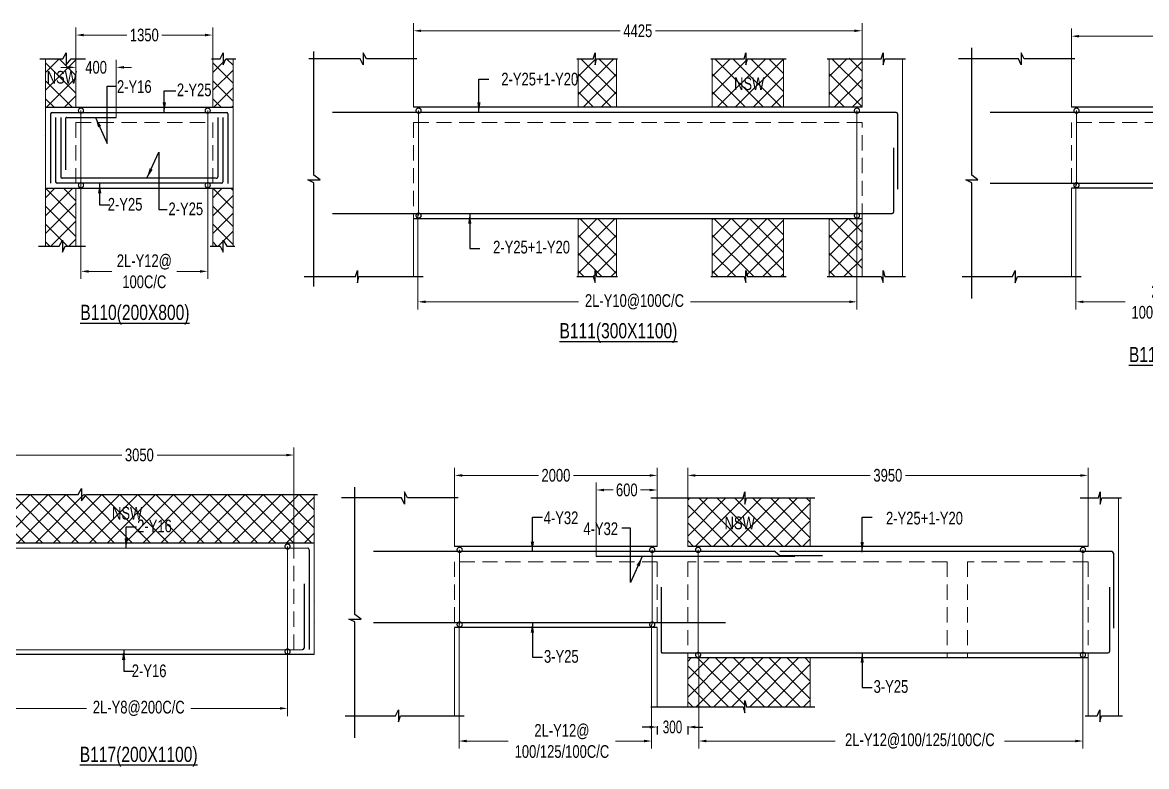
# Model space of a CAD drawing. Header units: millimetres. Extents: x -9667 to 132562, y -132456 to -91255.
# Drawn here: x 89274 to 100364, y -104175 to -96831 of the extents above; entities that cross this region are included whole.
import ezdxf

# ---------------------------------------------------------------- set-up
doc = ezdxf.new("R2010")
doc.units = ezdxf.units.MM
doc.header["$LTSCALE"] = 100
doc.header["$MEASUREMENT"] = 0
doc.linetypes.add('CONTINU', pattern=[0])
doc.linetypes.add('HIDDEN', pattern=[0.375, 0.25, -0.125])
doc.layers.get('Defpoints').update_dxf_attribs({"color": 1, "lineweight": 0})
for name, color, linetype in [('-S-BMNO', 1, 'Continuous'), ('-S-MISC', 8, 'Continuous'), ('-STR-BEAM', 7, 'CONTINU'), ('-STR-REINF', 3, 'Continuous')]:
    doc.layers.add(name, color=color, linetype=linetype)
for name, color, linetype, lineweight in [('-S-STIRRUPS DIM', 6, 'Continuous', 9), ('-S-STIRUP', 11, 'Continuous', 9), ('-S-TEXT', 6, 'Continuous', 0), ('-STR-COLUMN', 5, 'HIDDEN', 13), ('S-COL HATCH', 9, 'Continuous', 0), ('SLAB LINE', 254, 'HIDDEN', 20)]:
    doc.layers.add(name, color=color, linetype=linetype, lineweight=lineweight)
doc.styles.add('BEAM-LS', font='romans.shx', dxfattribs={"width": 0.8})
doc.styles.add('SOBHA', font='swisscl.ttf', dxfattribs={"width": 0.9})
doc.styles.add('sobha.sed', font='swisscl.ttf')
doc.dimstyles.new('S-50', dxfattribs={"dimscale": 50, "dimtxt": 2.5, "dimasz": 2, "dimexe": 0.5, "dimexo": 0.25, "dimgap": 0.25, "dimtad": 0, "dimdec": 0, "dimrnd": 0.0005, "dimzin": 0, "dimdsep": 46, "dimtxsty": 'sobha.sed', "dimblk": 'OBLIQUE', "dimcen": 0.09, "dimclrd": 8, "dimclre": 8, "dimclrt": 6, "dimadec": 0, "dimazin": 0, "dimtfac": 1, "dimtdec": 0, "dimtofl": 0, "dimtmove": 2, "dimatfit": 3, "dimfxl": 0.18, "dimtolj": 1, "dimtzin": 0, "dimlwd": -1, "dimlwe": -1, "dimarcsym": 0})
doc.dimstyles.new('S-DIM50', dxfattribs={"dimscale": 50, "dimtxt": 2.5, "dimasz": 1.5, "dimexe": 1.5, "dimexo": 1, "dimgap": 0.5, "dimtad": 0, "dimdec": 0, "dimzin": 0, "dimdsep": 46, "dimtxsty": 'SOBHA', "dimcen": 0.09, "dimclrd": 256, "dimclre": 256, "dimclrt": 6, "dimadec": 5, "dimazin": 0, "dimtfac": 1, "dimtdec": 0, "dimtofl": 0, "dimtmove": 0, "dimatfit": 3, "dimfxl": 0.18, "dimtolj": 1, "dimtzin": 0, "dimlwd": -1, "dimlwe": -1, "dimarcsym": 0})
doc.dimstyles.new('STIRUP', dxfattribs={"dimscale": 50, "dimtxt": 2.5, "dimasz": 2.2, "dimexe": 0, "dimexo": 0, "dimgap": 0.5, "dimtad": 0, "dimdec": 0, "dimzin": 0, "dimdsep": 46, "dimtxsty": 'BEAM-LS', "dimblk": 'DOTSMALL', "dimcen": 0.09, "dimclrd": 256, "dimclre": 256, "dimclrt": 256, "dimadec": 5, "dimazin": 0, "dimtfac": 1, "dimtdec": 0, "dimtofl": 0, "dimtmove": 0, "dimatfit": 3, "dimldrblk": 'DOTSMALL', "dimfxl": 0, "dimfxlon": 1, "dimtolj": 1, "dimtzin": 0, "dimlwd": -1, "dimlwe": -1, "dimarcsym": 0})
pattern_1 = [(45, (378761.27, 96484.3), (-88.388348, 88.388348), []), (135, (378761.27, 96484.3), (-88.388348, -88.388348), [])]
pattern_2 = [(45, (380083.77, 96484.3), (-88.388348, 88.388348), []), (135, (380083.77, 96484.3), (-88.388348, -88.388348), [])]
pattern_3 = [(45, (381236.27, 96484.3), (-88.388348, 88.388348), []), (135, (381236.27, 96484.3), (-88.388348, -88.388348), [])]

# ---------------------------------------------------------------- blocks, each defined once
blk = doc.blocks.new('*D316')
at = {"layer": '-S-STIRRUPS DIM', "color": 251, "transparency": 16777216}
for p, q in [((99623, -97189), (99623, -96891)), ((101623, -97189), (101623, -96891)), ((99698, -96966), (100450, -96966)), ((101548, -96966), (100796, -96966))]:
    blk.add_line(p, q, dxfattribs=at)
for points in [[(99698, -96954), (99698, -96979), (99623, -96966)], [(101548, -96954), (101548, -96979), (101623, -96966)]]:
    blk.add_solid(points, dxfattribs=at)
at = {"layer": 'Defpoints', "color": 0, "transparency": 16777216}
for p in [(99623, -96966), (99623, -97189), (101623, -97189)]:
    blk.add_point(p, dxfattribs=at)
at = {"layer": '-S-STIRRUPS DIM', "color": 6, "transparency": 16777216, "insert": (100623, -96966), "char_height": 125, "attachment_point": 5, "style": 'sobha.sed'}
blk.add_mtext('\\A1;2000', dxfattribs=at)
blk = doc.blocks.new('_Oblique')
at = {"color": 0, "linetype": 'ByBlock', "lineweight": -2}
blk.add_line((-0.5, -0.5), (0.5, 0.5), dxfattribs=at)
blk = doc.blocks.new('*D300')
at = {"layer": '-S-STIRRUPS DIM', "color": 251, "transparency": 16777216}
for p, q in [((89851, -98426), (89851, -99362)), ((91101, -98380), (91101, -99362)), ((89926, -99287), (90155, -99287)), ((91026, -99287), (90797, -99287))]:
    blk.add_line(p, q, dxfattribs=at)
for points in [[(89926, -99275), (89926, -99300), (89851, -99287)], [(91026, -99275), (91026, -99300), (91101, -99287)]]:
    blk.add_solid(points, dxfattribs=at)
at = {"layer": 'Defpoints', "color": 0, "transparency": 16777216}
for p in [(89851, -98426, 0), (91101, -98380, 178587), (89851, -99287)]:
    blk.add_point(p, dxfattribs=at)
at = {"layer": '-S-STIRRUPS DIM', "color": 6, "transparency": 16777216, "insert": (90476, -99287), "char_height": 125, "attachment_point": 5, "style": 'sobha.sed'}
blk.add_mtext('\\A1;2L-Y12@\\P100C/C', dxfattribs=at)
blk = doc.blocks.new('_DotSmall')
at = {"color": 0, "linetype": 'ByBlock', "const_width": 0.5}
blk.add_lwpolyline([(-0.0625, 0, 1), (0.0625, 0, 1)], format="xyb", close=True, dxfattribs=at)
blk = doc.blocks.new('*D301')
at = {"layer": '-S-STIRUP', "ltscale": 100, "transparency": 16777216}
blk.add_line((91101, -98437), (91101, -97701), dxfattribs=at)
at = {"layer": 'Defpoints', "color": 0, "linetype": 'CONTINU', "ltscale": 100, "transparency": 16777216}
for p in [(91101, -97701), (91101, -97701), (91101, -98437)]:
    blk.add_point(p, dxfattribs=at)
at = {"layer": '-S-STIRUP', "linetype": 'CONTINU', "ltscale": 100, "transparency": 16777216, "xscale": 100, "yscale": 100, "zscale": 100}
for p, rotation in [((91101, -97701), 90), ((91101, -98437), 270)]:
    blk.add_blockref('_DotSmall', p, dxfattribs=dict(at, rotation=rotation))
blk = doc.blocks.new('*D302')
at = {"layer": '-S-STIRUP', "ltscale": 100, "transparency": 16777216}
blk.add_line((89851, -98437), (89851, -97701), dxfattribs=at)
at = {"layer": 'Defpoints', "color": 0, "linetype": 'CONTINU', "ltscale": 100, "transparency": 16777216}
for p in [(89851, -97701), (89851, -97701), (89851, -98437)]:
    blk.add_point(p, dxfattribs=at)
at = {"layer": '-S-STIRUP', "linetype": 'CONTINU', "ltscale": 100, "transparency": 16777216, "xscale": 100, "yscale": 100, "zscale": 100}
for p, rotation in [((89851, -97701), 90), ((89851, -98437), 270)]:
    blk.add_blockref('_DotSmall', p, dxfattribs=dict(at, rotation=rotation))
blk = doc.blocks.new('*D303')
at = {"layer": '-S-STIRRUPS DIM', "color": 251, "transparency": 16777216}
for p, q in [((89801, -97198), (89801, -96880)), ((91151, -97288), (91151, -96880)), ((89876, -96955), (90304, -96955)), ((91076, -96955), (90648, -96955))]:
    blk.add_line(p, q, dxfattribs=at)
for points in [[(89876, -96942), (89876, -96967), (89801, -96955)], [(91076, -96942), (91076, -96967), (91151, -96955)]]:
    blk.add_solid(points, dxfattribs=at)
at = {"layer": 'Defpoints', "color": 0, "transparency": 16777216}
for p in [(89801, -96955), (89801, -97198, 0), (91151, -97288, 0)]:
    blk.add_point(p, dxfattribs=at)
at = {"layer": '-S-STIRRUPS DIM', "color": 6, "transparency": 16777216, "insert": (90476, -96955), "char_height": 125, "attachment_point": 5, "style": 'sobha.sed'}
blk.add_mtext('\\A1;1350', dxfattribs=at)
blk = doc.blocks.new('*D265')
at = {"layer": '-S-STIRRUPS DIM', "color": 251, "transparency": 16777216}
for p, q in [((93132, -97428), (93132, -96838)), ((93207, -96913), (95171, -96913)), ((97482, -96913), (95519, -96913)), ((97557, -97422), (97557, -96838))]:
    blk.add_line(p, q, dxfattribs=at)
for points in [[(93207, -96900), (93207, -96925), (93132, -96913)], [(97482, -96900), (97482, -96925), (97557, -96913)]]:
    blk.add_solid(points, dxfattribs=at)
at = {"layer": 'Defpoints', "color": 0, "transparency": 16777216}
for p in [(93132, -96913), (93132, -97428), (97557, -97422, 0)]:
    blk.add_point(p, dxfattribs=at)
at = {"layer": '-S-STIRRUPS DIM', "color": 6, "transparency": 16777216, "insert": (95345, -96913), "char_height": 125, "attachment_point": 5, "style": 'sobha.sed'}
blk.add_mtext('\\A1;4425', dxfattribs=at)
blk = doc.blocks.new('*D266')
at = {"layer": '-S-STIRRUPS DIM', "color": 251, "transparency": 16777216}
for p, q in [((93176, -98718), (93176, -99663)), ((97507, -98726), (97507, -99663)), ((93251, -99588), (94759, -99588)), ((97432, -99588), (95865, -99588))]:
    blk.add_line(p, q, dxfattribs=at)
for points in [[(93251, -99575), (93251, -99600), (93176, -99588)], [(97432, -99575), (97432, -99600), (97507, -99588)]]:
    blk.add_solid(points, dxfattribs=at)
at = {"layer": 'Defpoints', "color": 0, "transparency": 16777216}
for p in [(93176, -98718, 0), (97507, -98726, 0), (97507, -99588)]:
    blk.add_point(p, dxfattribs=at)
at = {"layer": '-S-STIRRUPS DIM', "color": 6, "transparency": 16777216, "insert": (95312, -99588), "char_height": 125, "attachment_point": 5, "style": 'sobha.sed'}
blk.add_mtext('\\A1;2L-Y10@100C/C', dxfattribs=at)
blk = doc.blocks.new('*D267')
at = {"layer": '-S-STIRUP', "ltscale": 100, "transparency": 16777216}
blk.add_line((93182, -98737), (93182, -97701), dxfattribs=at)
at = {"layer": 'Defpoints', "color": 0, "linetype": 'CONTINU', "ltscale": 100, "transparency": 16777216}
for p in [(93182, -97701), (93182, -97701), (93182, -98737)]:
    blk.add_point(p, dxfattribs=at)
at = {"layer": '-S-STIRUP', "linetype": 'CONTINU', "ltscale": 100, "transparency": 16777216, "xscale": 100, "yscale": 100, "zscale": 100}
for p, rotation in [((93182, -97701), 90), ((93182, -98737), 270)]:
    blk.add_blockref('_DotSmall', p, dxfattribs=dict(at, rotation=rotation))
blk = doc.blocks.new('*D268')
at = {"layer": '-S-STIRUP', "ltscale": 100, "transparency": 16777216}
blk.add_line((97507, -98737), (97507, -97701), dxfattribs=at)
at = {"layer": 'Defpoints', "color": 0, "linetype": 'CONTINU', "ltscale": 100, "transparency": 16777216}
for p in [(97507, -97701), (97507, -97701), (97507, -98737)]:
    blk.add_point(p, dxfattribs=at)
at = {"layer": '-S-STIRUP', "linetype": 'CONTINU', "ltscale": 100, "transparency": 16777216, "xscale": 100, "yscale": 100, "zscale": 100}
for p, rotation in [((97507, -97701), 90), ((97507, -98737), 270)]:
    blk.add_blockref('_DotSmall', p, dxfattribs=dict(at, rotation=rotation))
blk = doc.blocks.new('*D341')
at = {"layer": '-S-STIRRUPS DIM', "color": 251, "transparency": 16777216}
for p, q in [((99667, -98418), (99667, -99663)), ((101567, -98437), (101567, -99663)), ((99742, -99588), (100152, -99588)), ((101492, -99588), (101212, -99588))]:
    blk.add_line(p, q, dxfattribs=at)
for points in [[(99742, -99575), (99742, -99600), (99667, -99588)], [(101492, -99575), (101492, -99600), (101567, -99588)]]:
    blk.add_solid(points, dxfattribs=at)
at = {"layer": 'Defpoints', "color": 0, "transparency": 16777216}
for p in [(99667, -98418, 0), (101567, -98437, 0), (101567, -99588)]:
    blk.add_point(p, dxfattribs=at)
at = {"layer": '-S-STIRRUPS DIM', "color": 6, "transparency": 16777216, "insert": (100682, -99588), "char_height": 125, "attachment_point": 5, "style": 'sobha.sed'}
blk.add_mtext('\\A1;2L-Y12@\\P100/125/100C/C', dxfattribs=at)
blk = doc.blocks.new('*D342')
at = {"layer": '-S-STIRUP', "ltscale": 100, "transparency": 16777216}
blk.add_line((99673, -98437), (99673, -97701), dxfattribs=at)
at = {"layer": 'Defpoints', "color": 0, "linetype": 'CONTINU', "ltscale": 100, "transparency": 16777216}
for p in [(99673, -97701), (99673, -97701), (99673, -98437, 0)]:
    blk.add_point(p, dxfattribs=at)
at = {"layer": '-S-STIRUP', "linetype": 'CONTINU', "ltscale": 100, "transparency": 16777216, "xscale": 100, "yscale": 100, "zscale": 100}
for p, rotation in [((99673, -97701), 90), ((99673, -98437), 270)]:
    blk.add_blockref('_DotSmall', p, dxfattribs=dict(at, rotation=rotation))
blk = doc.blocks.new('*D430')
at = {"layer": '-S-STIRRUPS DIM', "color": 251, "transparency": 16777216}
for p, q in [((88952, -102985), (88952, -103676)), ((91889, -103028), (91889, -103676)), ((89027, -103601), (89907, -103601)), ((91814, -103601), (90935, -103601))]:
    blk.add_line(p, q, dxfattribs=at)
for points in [[(89027, -103588), (89027, -103613), (88952, -103601)], [(91814, -103588), (91814, -103613), (91889, -103601)]]:
    blk.add_solid(points, dxfattribs=at)
at = {"layer": 'Defpoints', "color": 0, "transparency": 16777216}
for p in [(88952, -102985, 178587), (91889, -103028, 0), (91889, -103601)]:
    blk.add_point(p, dxfattribs=at)
at = {"layer": '-S-STIRRUPS DIM', "color": 6, "transparency": 16777216, "insert": (90421, -103601), "char_height": 125, "attachment_point": 5, "style": 'sobha.sed'}
blk.add_mtext('\\A1;2L-Y8@200C/C', dxfattribs=at)
blk = doc.blocks.new('*D433')
at = {"layer": '-S-STIRRUPS DIM', "color": 251, "transparency": 16777216}
for p, q in [((88902, -102120), (88902, -101025)), ((91952, -102120), (91952, -101025)), ((88977, -101100), (90254, -101100)), ((91877, -101100), (90601, -101100))]:
    blk.add_line(p, q, dxfattribs=at)
for points in [[(88977, -101088), (88977, -101113), (88902, -101100)], [(91877, -101088), (91877, -101113), (91952, -101100)]]:
    blk.add_solid(points, dxfattribs=at)
at = {"layer": 'Defpoints', "color": 0, "transparency": 16777216}
for p in [(91952, -101100), (88902, -102120, 0), (91952, -102120, 0)]:
    blk.add_point(p, dxfattribs=at)
at = {"layer": '-S-STIRRUPS DIM', "color": 6, "transparency": 16777216, "insert": (90427, -101100), "char_height": 125, "attachment_point": 5, "style": 'sobha.sed'}
blk.add_mtext('\\A1;3050', dxfattribs=at)
blk = doc.blocks.new('*D432')
at = {"layer": '-S-STIRUP', "ltscale": 100, "transparency": 16777216}
blk.add_line((91889, -103040), (91889, -102003), dxfattribs=at)
at = {"layer": 'Defpoints', "color": 0, "linetype": 'CONTINU', "ltscale": 100, "transparency": 16777216}
for p in [(91889, -102003), (91889, -102003), (91889, -103040)]:
    blk.add_point(p, dxfattribs=at)
at = {"layer": '-S-STIRUP', "linetype": 'CONTINU', "ltscale": 100, "transparency": 16777216, "xscale": 100, "yscale": 100, "zscale": 100}
for p, rotation in [((91889, -102003), 90), ((91889, -103040), 270)]:
    blk.add_blockref('_DotSmall', p, dxfattribs=dict(at, rotation=rotation))
blk = doc.blocks.new('*D435')
at = {"layer": '-S-STIRRUPS DIM', "color": 251, "transparency": 16777216}
for p, q in [((95837, -101524), (95837, -101226)), ((99787, -101524), (99787, -101226)), ((95912, -101301), (97639, -101301)), ((99712, -101301), (97985, -101301))]:
    blk.add_line(p, q, dxfattribs=at)
for points in [[(95912, -101289), (95912, -101314), (95837, -101301)], [(99712, -101289), (99712, -101314), (99787, -101301)]]:
    blk.add_solid(points, dxfattribs=at)
at = {"layer": 'Defpoints', "color": 0, "transparency": 16777216}
for p in [(99787, -101301), (95837, -101524), (99787, -101524)]:
    blk.add_point(p, dxfattribs=at)
at = {"layer": '-S-STIRRUPS DIM', "color": 6, "transparency": 16777216, "insert": (97812, -101301), "char_height": 125, "attachment_point": 5, "style": 'sobha.sed'}
blk.add_mtext('\\A1;3950', dxfattribs=at)
blk = doc.blocks.new('*D436')
at = {"layer": '-S-STIRRUPS DIM', "color": 251, "transparency": 16777216}
for p, q in [((93537, -101524), (93537, -101226)), ((95537, -101524), (95537, -101226)), ((93612, -101301), (94364, -101301)), ((95462, -101301), (94710, -101301))]:
    blk.add_line(p, q, dxfattribs=at)
for points in [[(93612, -101289), (93612, -101314), (93537, -101301)], [(95462, -101289), (95462, -101314), (95537, -101301)]]:
    blk.add_solid(points, dxfattribs=at)
at = {"layer": 'Defpoints', "color": 0, "transparency": 16777216}
for p in [(93537, -101301), (93537, -101524), (95537, -101524)]:
    blk.add_point(p, dxfattribs=at)
at = {"layer": '-S-STIRRUPS DIM', "color": 6, "transparency": 16777216, "insert": (94537, -101301), "char_height": 125, "attachment_point": 5, "style": 'sobha.sed'}
blk.add_mtext('\\A1;2000', dxfattribs=at)
blk = doc.blocks.new('*D437')
at = {"layer": '-S-STIRRUPS DIM', "color": 251, "transparency": 16777216}
for p, q in [((93581, -102753), (93581, -103998)), ((95481, -102773), (95481, -103998)), ((93656, -103923), (94066, -103923)), ((95406, -103923), (95126, -103923))]:
    blk.add_line(p, q, dxfattribs=at)
for points in [[(93656, -103910), (93656, -103936), (93581, -103923)], [(95406, -103910), (95406, -103936), (95481, -103923)]]:
    blk.add_solid(points, dxfattribs=at)
at = {"layer": 'Defpoints', "color": 0, "transparency": 16777216}
for p in [(93581, -102753, 0), (95481, -102773, 0), (95481, -103923)]:
    blk.add_point(p, dxfattribs=at)
at = {"layer": '-S-STIRRUPS DIM', "color": 6, "transparency": 16777216, "insert": (94596, -103923), "char_height": 125, "attachment_point": 5, "style": 'sobha.sed'}
blk.add_mtext('\\A1;2L-Y12@\\P100/125/100C/C', dxfattribs=at)
blk = doc.blocks.new('*D442')
at = {"layer": '-S-STIRRUPS DIM', "color": 251, "transparency": 16777216}
for p, q in [((95947, -103073), (95947, -103998)), ((99737, -103053), (99737, -103998)), ((96022, -103923), (97292, -103923)), ((99662, -103923), (98964, -103923))]:
    blk.add_line(p, q, dxfattribs=at)
for points in [[(96022, -103910), (96022, -103936), (95947, -103923)], [(99662, -103910), (99662, -103936), (99737, -103923)]]:
    blk.add_solid(points, dxfattribs=at)
at = {"layer": 'Defpoints', "color": 0, "transparency": 16777216}
for p in [(95947, -103073, 178587), (99737, -103053, 0), (99737, -103923)]:
    blk.add_point(p, dxfattribs=at)
at = {"layer": '-S-STIRRUPS DIM', "color": 6, "transparency": 16777216, "insert": (98128, -103923), "char_height": 125, "attachment_point": 5, "style": 'sobha.sed'}
blk.add_mtext('\\A1;2L-Y12@100/125/100C/C', dxfattribs=at)
blk = doc.blocks.new('*D438')
at = {"layer": '-S-STIRUP', "ltscale": 100, "transparency": 16777216}
blk.add_line((93587, -102773), (93587, -102036), dxfattribs=at)
at = {"layer": 'Defpoints', "color": 0, "linetype": 'CONTINU', "ltscale": 100, "transparency": 16777216}
for p in [(93587, -102036), (93587, -102036), (93587, -102773, 0)]:
    blk.add_point(p, dxfattribs=at)
at = {"layer": '-S-STIRUP', "linetype": 'CONTINU', "ltscale": 100, "transparency": 16777216, "xscale": 100, "yscale": 100, "zscale": 100}
for p, rotation in [((93587, -102036), 90), ((93587, -102773), 270)]:
    blk.add_blockref('_DotSmall', p, dxfattribs=dict(at, rotation=rotation))
blk = doc.blocks.new('*D439')
at = {"layer": '-S-STIRUP', "ltscale": 100, "transparency": 16777216}
blk.add_line((99737, -103073), (99737, -102036), dxfattribs=at)
at = {"layer": 'Defpoints', "color": 0, "linetype": 'CONTINU', "ltscale": 100, "transparency": 16777216}
for p in [(99737, -102036), (99737, -102036), (99737, -103073)]:
    blk.add_point(p, dxfattribs=at)
at = {"layer": '-S-STIRUP', "linetype": 'CONTINU', "ltscale": 100, "transparency": 16777216, "xscale": 100, "yscale": 100, "zscale": 100}
for p, rotation in [((99737, -102036), 90), ((99737, -103073), 270)]:
    blk.add_blockref('_DotSmall', p, dxfattribs=dict(at, rotation=rotation))
blk = doc.blocks.new('*D440')
at = {"layer": '-S-STIRUP', "ltscale": 100, "transparency": 16777216}
blk.add_line((95487, -102773), (95487, -102036), dxfattribs=at)
at = {"layer": 'Defpoints', "color": 0, "linetype": 'CONTINU', "ltscale": 100, "transparency": 16777216}
for p in [(95487, -102036), (95487, -102036), (95487, -102773)]:
    blk.add_point(p, dxfattribs=at)
at = {"layer": '-S-STIRUP', "linetype": 'CONTINU', "ltscale": 100, "transparency": 16777216, "xscale": 100, "yscale": 100, "zscale": 100}
for p, rotation in [((95487, -102036), 90), ((95487, -102773), 270)]:
    blk.add_blockref('_DotSmall', p, dxfattribs=dict(at, rotation=rotation))
blk = doc.blocks.new('*D441')
at = {"layer": '-S-STIRUP', "ltscale": 100, "transparency": 16777216}
blk.add_line((95940, -103073), (95940, -102036), dxfattribs=at)
at = {"layer": 'Defpoints', "color": 0, "linetype": 'CONTINU', "ltscale": 100, "transparency": 16777216}
for p in [(95940, -102036), (95940, -102036), (95940, -103073)]:
    blk.add_point(p, dxfattribs=at)
at = {"layer": '-S-STIRUP', "linetype": 'CONTINU', "ltscale": 100, "transparency": 16777216, "xscale": 100, "yscale": 100, "zscale": 100}
for p, rotation in [((95940, -102036), 90), ((95940, -103073), 270)]:
    blk.add_blockref('_DotSmall', p, dxfattribs=dict(at, rotation=rotation))
blk = doc.blocks.new('*D434')
at = {"layer": '-S-STIRRUPS DIM', "color": 251, "transparency": 16777216}
for p, q in [((94935, -102103), (94935, -101370)), ((95010, -101445), (95101, -101445)), ((95462, -101445), (95370, -101445)), ((95537, -102003), (95537, -101370))]:
    blk.add_line(p, q, dxfattribs=at)
for points in [[(95010, -101433), (95010, -101458), (94935, -101445)], [(95462, -101433), (95462, -101458), (95537, -101445)]]:
    blk.add_solid(points, dxfattribs=at)
at = {"layer": 'Defpoints', "color": 0, "transparency": 16777216}
for p in [(95537, -101445), (95537, -102003, 0), (94935, -102103, 0)]:
    blk.add_point(p, dxfattribs=at)
at = {"layer": '-S-STIRRUPS DIM', "color": 6, "transparency": 16777216, "insert": (95236, -101445), "char_height": 125, "attachment_point": 5, "style": 'sobha.sed'}
blk.add_mtext('\\A1;600', dxfattribs=at)
blk = doc.blocks.new('*D642')
at = {"layer": '-S-STIRRUPS DIM', "color": 251, "transparency": 16777216}
for p, q in [((89801, -97668), (89801, -97199)), ((90199, -97768), (90199, -97199)), ((89726, -97274), (89651, -97274)), ((90274, -97274), (90349, -97274))]:
    blk.add_line(p, q, dxfattribs=at)
for points in [[(89726, -97261), (89726, -97286), (89801, -97274)], [(90274, -97261), (90274, -97286), (90199, -97274)]]:
    blk.add_solid(points, dxfattribs=at)
at = {"layer": 'Defpoints', "color": 0, "transparency": 16777216}
for p in [(89801, -97274), (89801, -97668), (90199, -97768, 0)]:
    blk.add_point(p, dxfattribs=at)
at = {"layer": '-S-STIRRUPS DIM', "color": 6, "transparency": 16777216, "insert": (90000, -97274), "char_height": 125, "attachment_point": 5, "style": 'sobha.sed'}
blk.add_mtext('\\A1;400', dxfattribs=at)
blk = doc.blocks.new('*D808')
at = {"transparency": 16777216}
for p, q in [((95462, -103785), (95387, -103785)), ((95537, -103776), (95537, -103860)), ((95837, -103776), (95837, -103860)), ((95912, -103785), (95987, -103785))]:
    blk.add_line(p, q, dxfattribs=at)
for points in [[(95462, -103772), (95462, -103798), (95537, -103785)], [(95912, -103772), (95912, -103798), (95837, -103785)]]:
    blk.add_solid(points, dxfattribs=at)
at = {"layer": 'Defpoints', "color": 0, "transparency": 16777216}
for p in [(95537, -103582, 0), (95837, -103582, 0), (95837, -103785)]:
    blk.add_point(p, dxfattribs=at)
at = {"color": 6, "transparency": 16777216, "insert": (95687, -103785), "char_height": 125, "attachment_point": 5, "style": 'SOBHA'}
blk.add_mtext('\\A1;300', dxfattribs=at)

msp = doc.modelspace()

# ---------------------------------------------------------------- hatches: boundary and pattern name
at = {"layer": 'S-COL HATCH'}
h = msp.add_hatch(dxfattribs=at)
h.set_pattern_fill('ANSI37', color=252, scale=1000)
h.set_pattern_definition([(45, (286211.95, 15948.9), (-88.38835, 88.38835), []), (135, (286211.95, 15948.9), (-88.38835, -88.38835), [])])
h.paths.add_polyline_path([(89801, -97667.7), (89501, -97667.7), (89501, -97188.6), (89801, -97188.6)])
h.paths.add_polyline_path([(89801, -99038.6), (89501, -99038.6), (89501, -98467.7), (89801, -98467.7)])
h = msp.add_hatch(dxfattribs=at)
h.set_pattern_fill('ANSI37', color=252, scale=1000)
h.set_pattern_definition([(45, (287861.95, 15948.9), (-88.38835, 88.38835), []), (135, (287861.95, 15948.9), (-88.38835, -88.38835), [])])
h.paths.add_polyline_path([(91351, -97667.7), (91151, -97667.7), (91151, -97188.6), (91351, -97188.6)])
h.paths.add_polyline_path([(91351, -99038.6), (91151, -99038.6), (91151, -98467.7), (91351, -98467.7)])
h = msp.add_hatch(dxfattribs=at)
h.set_pattern_fill('ANSI37', color=252, scale=1000)
h.set_pattern_definition(pattern_1)
h.paths.add_polyline_path([(94757.2, -97667.7), (95134.7, -97667.7), (95134.7, -97188.6), (94757.2, -97188.6)])
h = msp.add_hatch(dxfattribs=at)
h.set_pattern_fill('ANSI37', color=252, scale=1000)
h.set_pattern_definition(pattern_2)
h.paths.add_polyline_path([(96079.7, -97667.7), (96782.2, -97667.7), (96782.2, -97188.6), (96079.7, -97188.6)])
h = msp.add_hatch(dxfattribs=at)
h.set_pattern_fill('ANSI37', color=252, scale=1000)
h.set_pattern_definition(pattern_3)
h.paths.add_polyline_path([(97232.2, -97667.7), (97557.2, -97661.1), (97557.2, -97182), (97232.2, -97188.6)])
h = msp.add_hatch(dxfattribs=at)
h.set_pattern_fill('ANSI37', color=252, scale=1000)
h.set_pattern_definition(pattern_1)
h.paths.add_polyline_path([(94757.2, -98770.4), (95134.7, -98770.4), (95134.7, -99338.6), (94757.2, -99338.6)])
h = msp.add_hatch(dxfattribs=at)
h.set_pattern_fill('ANSI37', color=252, scale=1000)
h.set_pattern_definition(pattern_2)
h.paths.add_polyline_path([(96079.7, -98770.4), (96782.2, -98770.4), (96782.2, -99338.6), (96079.7, -99338.6)])
h = msp.add_hatch(dxfattribs=at)
h.set_pattern_fill('ANSI37', color=252, scale=1000)
h.set_pattern_definition(pattern_3)
h.paths.add_polyline_path([(97232.2, -98770.4), (97557.2, -98770.4), (97557.2, -99338.6), (97232.2, -99338.6)])
h = msp.add_hatch(dxfattribs=at)
h.set_pattern_fill('ANSI37', color=252, scale=1000)
h.set_pattern_definition([(45, (284157.93, 11646.51), (-88.38835, 88.38835), []), (135, (284157.93, 11646.51), (-88.38835, -88.38835), [])])
h.paths.add_polyline_path([(88702.4, -101970.1), (92152, -101970.1), (92152, -101491), (88702.4, -101491)])
h.paths.add_polyline_path([(88702.4, -101970.1), (90742.4, -101970.1)], flags=0)
h = msp.add_hatch(dxfattribs=at)
h.set_pattern_fill('ANSI37', color=252, scale=1000)
h.set_pattern_definition([(45, (289385.01, 60535.55), (-88.38835, 88.38835), []), (135, (289385.01, 60535.55), (-88.38835, -88.38835), [])])
h.paths.add_polyline_path([(97047, -103103), (95837, -103103), (95837, -103582.1), (96402.1, -103582.1), (96402.1, -103524.3), (96416.6, -103582.1), (97047, -103582.1)])
h.paths.add_polyline_path([(97047, -101523.9), (96417.3, -101523.9), (96402.1, -101584.4), (96402.1, -101523.9), (95837, -101523.9), (95837, -102003), (97047, -102003)])

# ---------------------------------------------------------------- linework, layer by layer
at = {"layer": '-S-MISC', "linetype": 'ByBlock', "ltscale": 1000, "elevation": 0}
for points in [[(89445.2, -97188.6), (89673.1, -97188.6), (89703.9, -97128.9), (89703.9, -97249.1), (89753.8, -97188.6), (89896.8, -97188.6)], [(91138, -97188.6), (91223.1, -97188.6), (91253.9, -97128.9), (91253.9, -97249.1), (91279.8, -97188.6), (91379, -97188.6)], [(92149, -99435.7), (92149, -98411.9), (92089.3, -98383.5), (92209.5, -98383.5), (92149, -98339.3), (92149, -97117.7)], [(93166.2, -97188.6), (92667.5, -97188.6), (92636.6, -97128.9), (92636.6, -97249.1), (92605.8, -97188.6), (92098.2, -97188.6)], [(94744, -97188.6), (94903.7, -97188.6), (94923.1, -97128.9), (94923.1, -97249.1), (94938.3, -97188.6), (95143, -97188.6)], [(96065, -97188.6), (96392.7, -97188.6), (96412.1, -97128.9), (96412.1, -97249.1), (96427.3, -97188.6), (96810, -97188.6)], [(97214, -97188.6), (97746.9, -97188.6), (97766.3, -97128.9), (97766.3, -97249.1), (97781.5, -97188.6), (97986.2, -97188.6)], [(99657.2, -97188.6), (99158.5, -97188.6), (99127.6, -97128.9), (99127.6, -97249.1), (99099.8, -97188.6), (98508.8, -97188.6)], [(98640, -99556.6), (98640, -98411.9), (98580.3, -98383.5), (98700.5, -98383.5), (98640, -98339.3), (98640, -97080.5)], [(89430.2, -99038.6), (89637, -99038.6), (89667.9, -98978.9), (89667.9, -99099.1), (89693.7, -99038.6), (89896.8, -99038.6)], [(91125, -99038.6), (91223.1, -99038.6), (91253.9, -99098.3), (91253.9, -98978.1), (91288.8, -99038.6), (91368, -99038.6)], [(92053.4, -99338.6), (92558.2, -99338.6), (92577.7, -99278.9), (92577.7, -99399.1), (92592.8, -99338.6), (93227.8, -99338.6)], [(94744, -99338.6), (94903.7, -99338.6), (94923.1, -99398.3), (94923.1, -99278.1), (94938.3, -99338.6), (95143, -99338.6)], [(96065, -99338.6), (96392.7, -99338.6), (96412.1, -99398.3), (96412.1, -99278.1), (96427.3, -99338.6), (96810, -99338.6)], [(97214, -99338.6), (97746.9, -99338.6), (97766.3, -99398.3), (97766.3, -99278.1), (97781.5, -99338.6), (97986.2, -99338.6)], [(98544.4, -99338.6), (99040.2, -99338.6), (99068.7, -99278.9), (99068.7, -99399.1), (99090.8, -99338.6), (99718.8, -99338.6)], [(88672, -101491), (89824.1, -101491), (89854.9, -101431.3), (89854.9, -101551.5), (89904.8, -101491), (92186, -101491)], [(93571.2, -101523.9), (93072.5, -101523.9), (93041.6, -101464.2), (93041.6, -101584.4), (93013.8, -101523.9), (92422.8, -101523.9)], [(92554, -103891.9), (92554, -102747.2), (92494.3, -102718.8), (92614.5, -102718.8), (92554, -102674.6), (92554, -101415.8)], [(95475, -101523.9), (96385.7, -101523.9), (96402.1, -101464.2), (96402.1, -101584.4), (96417.3, -101523.9), (97090, -101523.9)], [(99710, -101523.9), (99890.7, -101523.9), (99907.1, -101464.2), (99907.1, -101584.4), (99922.3, -101523.9), (100116, -101523.9)], [(95475, -103584.8), (96385.7, -103584.8), (96402.1, -103644.5), (96402.1, -103524.3), (96417.3, -103584.8), (97090, -103584.8)], [(92458.4, -103673.9), (92954.2, -103673.9), (92982.7, -103614.2), (92982.7, -103734.4), (93004.8, -103673.9), (93632.8, -103673.9)], [(99758, -103673.9), (99875.5, -103673.9), (99904, -103614.2), (99904, -103734.4), (99919.1, -103673.9), (100128, -103673.9)]]:
    msp.add_lwpolyline(points, dxfattribs=at)
at = {"layer": '-STR-BEAM'}
for p, q in [((89501, -97667.7, 0), (91351, -97667.7, 0)), ((97557.2, -97667.7, 0), (93132, -97667.7, 0)), ((101623, -97667.7, 0), (99623, -97667.7, 0)), ((89501, -98467.7, 0), (91351, -98467.7, 0)), ((101623, -98467.7, 0), (99623, -98467.7, 0)), ((97557.2, -98767.7, 0), (93132, -98767.7, 0)), ((92152, -101970.1, 0), (88602, -101970.1, 0)), ((95537, -102003, 0), (93537, -102003, 0)), ((99787, -102003, 0), (95837, -102003, 0)), ((95537, -102803, 0), (93537, -102803, 0)), ((92152, -103070.1, 0), (88602, -103070.1, 0)), ((99787, -103103, 0), (95837, -103103, 0))]:
    msp.add_line(p, q, dxfattribs=at)
at = {"layer": '-STR-COLUMN', "linetype": 'Continuous', "ltscale": 10}
for p, q in [((89501, -97188.6, 0), (89501, -99038.6, 0)), ((89801, -97188.6, 0), (89801, -97667.7, 0)), ((91151, -97188.6, 0), (91151, -97667.7, 0)), ((91351, -97188.6, 0), (91351, -99038.6, 0)), ((93132, -97188.6, 0), (93132, -97667.7, 0)), ((94757.2, -97188.6, 0), (94757.2, -97667.7, 0)), ((95134.7, -97188.6, 0), (95134.7, -97667.7, 0)), ((96079.7, -97188.6, 0), (96079.7, -97667.7, 0)), ((96782.2, -97188.6, 0), (96782.2, -97667.7, 0)), ((97232.2, -97188.6, 0), (97232.2, -97667.7, 0)), ((97557.2, -97188.6, 0), (97557.2, -97667.7, 0)), ((97957.2, -97188.6, 0), (97957.2, -99338.6, 0)), ((99623, -97188.6, 0), (99623, -97667.7, 0)), ((89801, -98467.7, 0), (89801, -99038.6, 0)), ((91151, -98467.7, 0), (91151, -99038.6, 0)), ((99623, -98467.7, 0), (99623, -99338.6, 0)), ((93132, -98767.7, 0), (93132, -99338.6, 0)), ((94757.2, -99338.6, 0), (94757.2, -98770.4, 0)), ((95134.7, -99338.6, 0), (95134.7, -98770.4, 0)), ((96079.7, -99338.6, 0), (96079.7, -98770.4, 0)), ((96782.2, -99338.6, 0), (96782.2, -98770.4, 0)), ((97232.2, -99338.6, 0), (97232.2, -98770.4, 0)), ((97557.2, -98767.7, 0), (97557.2, -99338.6, 0)), ((92152, -101491, 0), (92152, -103070.1, 0)), ((93537, -101523.9, 0), (93537, -102003, 0)), ((95537, -101523.9, 0), (95537, -102003, 0)), ((95837, -101523.9, 0), (95837, -102003, 0)), ((97047, -101523.9, 0), (97047, -102003, 0)), ((99787, -101523.9, 0), (99787, -102003, 0)), ((100087, -101523.9, 0), (100087, -103673.9, 0)), ((93537, -102803, 0), (93537, -103673.9, 0)), ((95537, -102803, 0), (95537, -103582.1, 0)), ((95837, -103103, 0), (95837, -103582.1, 0)), ((97047, -103103, 0), (97047, -103582.1, 0)), ((99787, -103103, 0), (99787, -103673.9, 0))]:
    msp.add_line(p, q, dxfattribs=at)
at = {"layer": '-STR-REINF', "ltscale": 10}
for p, q in [((89551, -97732.7, 0), (89551, -98418.3, 0)), ((89566, -97717.7, 0), (91286, -97717.7, 0)), ((89601, -97767.7, 0), (89601, -98402.7, 0)), ((89651, -97767.7, 0), (89651, -98352.7, 0)), ((89697, -97783.1, 0), (89697, -98285, 0)), ((89712, -97768.1, 0), (90199.3, -97768.1, 0)), ((91201, -97767.7, 0), (91201, -98352.7, 0)), ((91251, -97767.7, 0), (91251, -98402.7, 0)), ((91301, -97732.7, 0), (91301, -98418.4, 0)), ((97892.7, -97717.7, 0), (92332, -97717.7, 0)), ((97907.2, -97732.7, 0), (97907.2, -98475.1, 0)), ((102787, -97717.7, 0), (98823, -97717.7, 0)), ((89493.8, -97947.7, 0), (89494.3, -97947.7, 0)), ((97869.2, -98067.7, 0), (97869.2, -98702.7, 0)), ((91186, -98367.7, 0), (89666, -98367.7, 0)), ((91236, -98417.7, 0), (89616, -98417.7, 0)), ((98823, -98417.7, 0), (102295, -98417.7, 0)), ((92332, -98717.7, 0), (97854.2, -98717.7, 0)), ((92087, -102019.8, 0), (88667, -102022.2, 0)), ((92102, -102034.8, 0), (92102, -103020.5, 0)), ((96701, -102053, 0), (92737, -102053, 0)), ((96894, -102103, 0), (94934.7, -102103, 0)), ((100022.5, -102053, 0), (96746, -102053, 0)), ((100037, -102068, 0), (100037, -102810.5, 0)), ((92052, -102369.8, 0), (92052, -103004.8, 0)), ((95574, -102403, 0), (95574, -103038, 0)), ((99999, -102403, 0), (99999, -103038, 0)), ((92159.2, -102549.8, 0), (92158.7, -102549.8, 0)), ((92159.2, -102749.8, 0), (92158.7, -102749.8, 0)), ((92737, -102753, 0), (96209, -102753, 0)), ((88717, -103022.2, 0), (92037, -103019.8, 0)), ((95580, -103053, 0), (99984, -103053, 0))]:
    msp.add_line(p, q, dxfattribs=at)
at = {"layer": '-STR-REINF', "ltscale": 10, "elevation": 0}
msp.add_lwpolyline([(96701, -102053), (96746, -102091.3), (97166, -102091.3)], dxfattribs=at)
at = {"layer": '-STR-REINF', "ltscale": 10}
for centre, start, end in [((89566, -97732.7, 0), 90, 180), ((89712, -97783.1, 0), 89.99358, 180), ((91286, -97732.7, 0), 0, 90), ((97892.2, -97732.7, 0), 0, 90), ((89666, -98352.7, 0), 180, 269.99971), ((91186, -98352.7, 0), 269.99971, 0), ((89616, -98402.7, 0), 180, 270), ((91236, -98402.7, 0), 270, 0), ((97854.2, -98702.7, 0), 270, 0), ((92087, -102034.8, 0), 0, 90), ((100022, -102068, 0), 0, 90), ((92037, -103004.8, 0), 270, 0), ((95589, -103038, 0), 180, 270), ((99984, -103038, 0), 270, 0)]:
    msp.add_arc(centre, 15, start, end, dxfattribs=at)
at = {"layer": 'SLAB LINE', "color": 8, "linetype": 'HIDDEN', "ltscale": 6}
for p, q in [((89801, -97817.7, 0), (91151, -97817.7, 0)), ((89801, -97817.7, 0), (89801, -98467.7, 0)), ((91151, -97817.7, 0), (91151, -98467.7, 0)), ((97557.2, -97817.7, 0), (93132, -97817.7, 0)), ((93132, -97817.7, 0), (93132, -98767.7, 0)), ((97557.2, -98767.7, 0), (97557.2, -97817.7, 0)), ((101623, -97817.7, 0), (99623, -97817.7, 0)), ((99623, -97817.7, 0), (99623, -98467.7, 0)), ((91952, -101970.1, 0), (91952, -103070.1, 0)), ((95537, -102153, 0), (93537, -102153, 0)), ((93537, -102153, 0), (93537, -102803, 0)), ((95537, -102153, 0), (95537, -102803, 0)), ((98397, -102153, 0), (95837, -102153, 0)), ((95837, -102153, 0), (95837, -103103, 0)), ((98397, -102153, 0), (98397, -103103, 0)), ((99787, -102153, 0), (98597, -102153, 0)), ((98597, -102153, 0), (98597, -103103, 0)), ((99787, -102153, 0), (99787, -103103, 0))]:
    msp.add_line(p, q, dxfattribs=at)

# ---------------------------------------------------------------- texts
at = {"layer": '-S-BMNO', "color": 4, "linetype": 'Continuous', "style": 'sobha.sed'}
for s, p in [('%%UB110(200X800)', (89844.4, -99767, 0)), ('%%UB111(300X1100)', (94572.4, -99948.1, 0)), ('%%UB112A(400X800)', (100190.4, -100183.1, 0)), ('%%UB117(200X1100)', (89839, -104129.5, 0))]:
    msp.add_text(s, height=150, dxfattribs=at).set_placement(p)
at = {"layer": '-S-TEXT', "color": 6, "style": 'sobha.sed'}
for p in [(89513.1, -97434.1, 0), (96294.3, -97497.7, 0), (90156.9, -101736.5, 0), (96201, -101833, 0)]:
    msp.add_text('NSW', height=125, dxfattribs=at).set_placement(p)
at = {"layer": '-S-TEXT', "color": 6, "char_height": 125, "style": 'sobha.sed'}
for s, insert, attachment_point in [('\\A1;2-Y25+1-Y20', (94756.7, -97327.1, 0), 3), ('\\A1;2-Y16', (90547.8, -97401.2, 0), 3), ('\\A1;2-Y25', (91138.9, -97433.4, 0), 3), ('\\A1;2-Y25', (90115.2, -98563, 0), 1), ('\\A1;2-Y25', (91056, -98734.6, 0), 9), ('\\A1;2-Y25+1-Y20', (94675.7, -98985.4, 0), 3), ('\\A1;4-Y32', (94758.2, -101783.8, 0), 9), ('\\A1;2-Y25+1-Y20', (98552.5, -101660.5, 0), 3), ('\\A1;2-Y16', (90405.1, -101737.9, 0), 1), ('\\A1;4-Y32', (94807.8, -101764.7, 0), 1), ('\\A1;3-Y25', (94761.2, -103024.9, 0), 3), ('\\A1;2-Y16', (90352.3, -103167.4, 0), 1), ('\\A1;3-Y25', (98013.3, -103322.2, 0), 3)]:
    msp.add_mtext(s, dxfattribs=dict(at, insert=insert, attachment_point=attachment_point))

# ---------------------------------------------------------------- dimensions: what is measured, and where the dimension line sits
at = {"layer": '-S-STIRRUPS DIM'}
for base, p1, p2, picture, middle in [((89801, -96954.6, 0), (91151, -97287.7, 0), (89801, -97198.1, 0), '*D303', (90476, -96954.6, 0)), ((93132, -96912.7, 0), (97557.2, -97421.6, 0), (93132, -97428.1, 0), '*D265', (95344.6, -96912.7, 0)), ((99623, -96966.1, 0), (101623, -97188.6, 0), (99623, -97188.6, 0), '*D316', (100623, -96966.1, 0)), ((89801, -97273.8, 0), (90199.3, -97768.1, 0), (89801, -97667.7, 0), '*D642', (90000.2, -97273.8, 0)), ((93537, -101301.5, 0), (95537, -101523.9, 0), (93537, -101523.9, 0), '*D436', (94537, -101301.5, 0))]:
    dim = msp.add_linear_dim(base=base, p1=p1, p2=p2, angle=180, dimstyle='S-DIM50', override={"dimscale": 1, "dimtxt": 125, "dimasz": 75, "dimexe": 75, "dimexo": 0, "dimgap": 25, "dimrnd": 5, "dimtxsty": 'sobha.sed', "dimsah": 1, "dimcen": 4.5, "dimclrd": 251, "dimclre": 251, "dimfxl": 75}, dxfattribs=at)
    dim.commit()
    dim.dimension.update_dxf_attribs({"geometry": picture, "text_midpoint": middle})
dim = msp.add_linear_dim(base=(89851, -99287.1, 0), p1=(91101.2, -98380.5, 178586.6), p2=(89851, -98425.7, 0), angle=180, text='2L-Y12@\\P100C/C', dimstyle='S-DIM50', override={"dimscale": 1, "dimtxt": 125, "dimasz": 75, "dimexe": 75, "dimexo": 0, "dimgap": 25, "dimtxsty": 'sobha.sed', "dimsah": 1, "dimcen": 4.5, "dimclrd": 251, "dimclre": 251, "dimfxl": 75}, dxfattribs=at)
dim.commit()
dim.dimension.update_dxf_attribs({"geometry": '*D300', "text_midpoint": (90476.1, -99287.1, 0)})
for base, p1, p2, text, picture, middle in [((101566.8, -99587.7, 0), (99666.5, -98417.7, 0), (101566.8, -98437.4, 0), '2L-Y12@\\P100/125/100C/C', '*D341', (100682, -99587.7, 0)), ((97507.2, -99587.7, 0), (93175.5, -98717.7, 0), (97507.2, -98725.7, 0), '2L-Y10@100C/C', '*D266', (95312, -99587.7, 0)), ((95480.8, -103923, 0), (93580.5, -102753, 0), (95480.8, -102772.7, 0), '2L-Y12@\\P100/125/100C/C', '*D437', (94596, -103923, 0)), ((99737, -103923, 0), (95946.7, -103072.7, 178586.6), (99737, -103053, 0), '2L-Y12@100/125/100C/C', '*D442', (98127.7, -103923, 0))]:
    dim = msp.add_linear_dim(base=base, p1=p1, p2=p2, text=text, dimstyle='S-DIM50', override={"dimscale": 1, "dimtxt": 125, "dimasz": 75, "dimexe": 75, "dimexo": 0, "dimgap": 25, "dimtxsty": 'sobha.sed', "dimsah": 1, "dimcen": 4.5, "dimclrd": 251, "dimclre": 251, "dimfxl": 75}, dxfattribs=at)
    dim.commit()
    dim.dimension.update_dxf_attribs({"geometry": picture, "text_midpoint": middle, "dimtype": 160})
for base, p1, p2, picture, middle in [((91952, -101100, 0), (88902.2, -102120.1, 0), (91952, -102120.1, 0), '*D433', (90427.1, -101100, 0)), ((99787, -101301.5, 0), (95837, -101523.9, 0), (99787, -101523.9, 0), '*D435', (97812, -101301.5, 0)), ((95537, -101445.2, 0), (94934.7, -102103, 0), (95537, -102003, 0), '*D434', (95235.8, -101445.2, 0))]:
    dim = msp.add_linear_dim(base=base, p1=p1, p2=p2, dimstyle='S-DIM50', override={"dimscale": 1, "dimtxt": 125, "dimasz": 75, "dimexe": 75, "dimexo": 0, "dimgap": 25, "dimrnd": 5, "dimtxsty": 'sobha.sed', "dimsah": 1, "dimcen": 4.5, "dimclrd": 251, "dimclre": 251, "dimfxl": 75}, dxfattribs=at)
    dim.commit()
    dim.dimension.update_dxf_attribs({"geometry": picture, "text_midpoint": middle})
dim = msp.add_linear_dim(base=(91889.3, -103600.6, 0), p1=(88951.9, -102984.9, 178586.6), p2=(91889.3, -103028.1, 0), text='2L-Y8@200C/C', dimstyle='S-DIM50', override={"dimscale": 1, "dimtxt": 125, "dimasz": 75, "dimexe": 75, "dimexo": 0, "dimgap": 25, "dimtxsty": 'sobha.sed', "dimsah": 1, "dimcen": 4.5, "dimclrd": 251, "dimclre": 251, "dimfxl": 75}, dxfattribs=at)
dim.commit()
dim.dimension.update_dxf_attribs({"geometry": '*D430', "text_midpoint": (90420.6, -103600.6, 0)})
at = {"layer": '-S-STIRUP', "linetype": 'CONTINU', "ltscale": 100}
for base, p1, p2, picture, middle in [((89851, -97700.7, 0), (89851, -98437.4, 0), (89851, -97700.7, 0), '*D302', (89851, -98069, 0)), ((91101.2, -97700.7, 178586.6), (91101.2, -98437.4, 178586.6), (91101.2, -97700.7, 178586.6), '*D301', (91101.2, -98069.1, 178586.6)), ((93181.8, -97700.7, 178586.6), (93181.8, -98737.4, 178586.6), (93181.8, -97700.7, 178586.6), '*D267', (93181.8, -98219.1, 178586.6)), ((97507.2, -97700.7, 0), (97507.2, -98737.4, 0), (97507.2, -97700.7, 0), '*D268', (97507.2, -98219.1, 0)), ((99672.8, -97700.7, 178586.6), (99672.8, -98437.4, 178586.6), (99672.8, -97700.7, 178586.6), '*D342', (99672.8, -98069.1, 178586.6)), ((91889.3, -102003.1, 0), (91889.3, -103039.8, 0), (91889.3, -102003.1, 0), '*D432', (91889.3, -102521.4, 0)), ((93586.8, -102036, 178586.6), (93586.8, -102772.7, 178586.6), (93586.8, -102036, 178586.6), '*D438', (93586.8, -102404.4, 178586.6)), ((95487, -102036, 0), (95487, -102772.7, 0), (95487, -102036, 0), '*D440', (95487, -102404.4, 0)), ((95940.5, -102036, 178586.6), (95940.5, -103072.7, 178586.6), (95940.5, -102036, 178586.6), '*D441', (95940.5, -102554.4, 178586.6)), ((99737, -102036, 0), (99737, -103072.7, 0), (99737, -102036, 0), '*D439', (99737, -102554.4, 0))]:
    dim = msp.add_linear_dim(base=base, p1=p1, p2=p2, angle=90, text=' ', dimstyle='STIRUP', override={"dimasz": 2}, dxfattribs=at)
    dim.commit()
    dim.dimension.update_dxf_attribs({"geometry": picture, "text_midpoint": middle})
at = {"color": 1}
dim = msp.add_linear_dim(base=(95837, -103785), p1=(95537, -103582.1, 0), p2=(95837, -103582.1, 0), dimstyle='S-DIM50', override={"dimfxlon": 1, "dimarcsym": 2}, dxfattribs=at)
dim.commit()
dim.dimension.update_dxf_attribs({"geometry": '*D808', "text_midpoint": (95687, -103785)})

# ---------------------------------------------------------------- leaders
at = {"layer": '-S-MISC'}
for points in [[(89993.6, -97767.9, 0), (90109.1, -98024.8, 0), (90109.1, -97459.9, 0), (90192.5, -97459.9, 0)], [(93777, -97717.7, 0), (93777, -97389.9, 0), (93876, -97389.9, 0)], [(90501.9, -98367.9, 0), (90617.4, -98111, 0), (90617.4, -98675.9, 0), (90700.8, -98675.9, 0)], [(93686.6, -98717.7, 0), (93686.6, -99061.5, 0), (93785.6, -99061.5, 0)], [(94304.8, -102055.7, 0), (94304.8, -101711.9, 0), (94403.8, -101711.9, 0)], [(97558.7, -102058.4, 0), (97558.7, -101714.7, 0), (97657.8, -101714.7, 0)], [(95389, -102102.4, 0), (95273.5, -102359.4, 0), (95273.5, -101823.4, 0), (95188.1, -101823.4, 0)], [(94304.8, -102753, 0), (94304.8, -103096.8, 0), (94403.8, -103096.8, 0)], [(97558.7, -103050.3, 0), (97558.7, -103394.1, 0), (97657.8, -103394.1, 0)]]:
    msp.add_leader(points, dimstyle='S-50', dxfattribs=at)
at = {"layer": '-S-MISC', "annotation_type": 0, "has_hookline": 1, "hookline_direction": 1, "text_width": 353.2, "horizontal_direction": (-1, 0, 0)}
msp.add_leader([(90673.3, -97717.7, 0), (90673.3, -97504.9, 0), (90787, -97504.9, 0)], dimstyle='S-50', dxfattribs=at)
at = {"layer": '-S-MISC', "annotation_type": 0, "has_hookline": 1, "hookline_direction": 1}
for points, text_width in [([(90035.1, -98417.7, 0), (90035.1, -98630.5, 0), (90134.2, -98630.5, 0)], 353.2), ([(90296.7, -102022.2, 0), (90296.7, -101809.4, 0), (90400.1, -101809.4, 0)], 353.5), ([(90272.2, -103022.2, 0), (90272.2, -103234.9, 0), (90371.3, -103234.9, 0)], 353.5)]:
    msp.add_leader(points, dimstyle='S-50', dxfattribs=dict(at, text_width=text_width))

doc.saveas('drawing.dxf')
